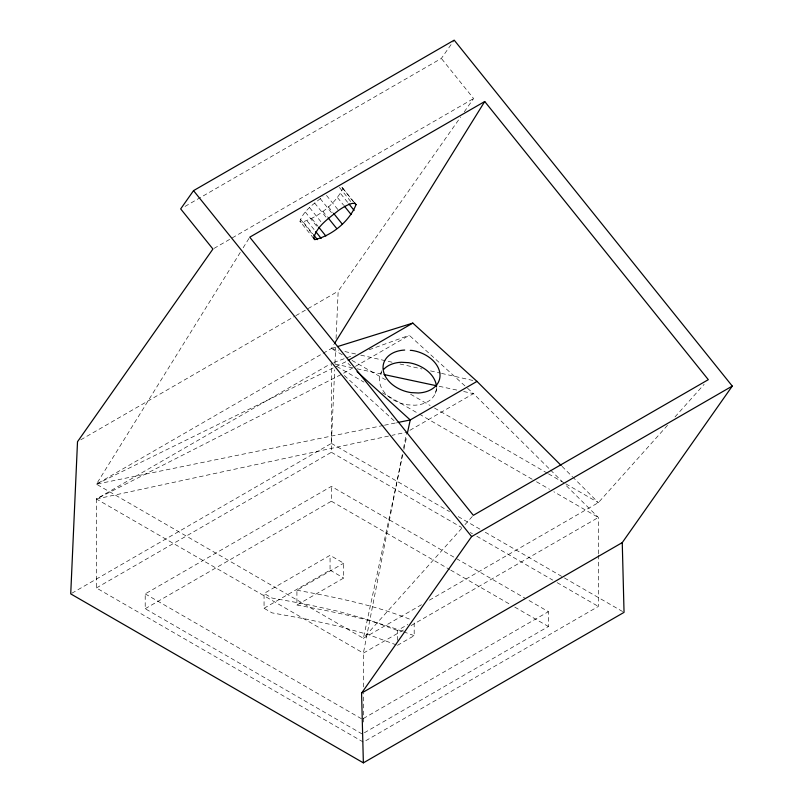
<?xml version="1.0" encoding="UTF-8"?>
<svg xmlns="http://www.w3.org/2000/svg" width="803" height="803" viewBox="0 0 803 803"><rect width="100%" height="100%" fill="white"/><g stroke="black" fill="none" stroke-linecap="round" stroke-linejoin="round"><path stroke-width="0.6" stroke-dasharray="4.01 3.01" d="M598.365 555.064L598.355 606.436L363.368 742.092L96.4 587.957L96.41 498.994L330.314 363.95M362.213 734.012L145.202 608.714L145.202 593.889L331.388 486.397L525.614 598.536M396.28 644.869L369.019 634.812L338.605 626.24L306.254 619.103L272.046 612.87L264.057 608.262L264.057 593.427L330.063 555.325L343.704 563.204L343.704 578.03L296.919 605.04L296.919 590.215L343.704 563.204M264.057 608.262L330.063 570.15L330.063 555.325M145.202 608.714L331.388 501.223L331.388 486.397M96.4 587.957L331.388 452.29L331.398 363.327M363.368 722.048L363.368 693.22M363.368 686.956L363.378 653.13L402.594 453.033M397.445 640.392L397.445 630.506L407.904 624.463M397.445 645.331L414.187 635.665L414.187 620.839M364.371 732.758L548.399 626.521L548.409 611.685L526.708 599.158M598.365 553.809L598.365 517.473L565.583 484.972M71.808 593.266L331.388 443.397L334.67 369.802M334.951 363.558L335.674 347.348M336.066 338.615L338.173 291.208L460.641 116.987M313.672 238.391L299.951 221.327C303.454 210.376 314.445 203.55 322.957 196.514M350.76 201.523L339.418 187.42L341.877 187.29L342.941 188.364C335.152 204.293 318.048 217.583 301.015 222.391L299.951 221.327M403.558 448.124L406.689 432.165L391.974 435.336M402.855 454.307L363.378 638.295L96.41 484.169L240.488 252.092M403.909 449.399L406.81 435.899M380.602 374.128L381.566 370.795M435.356 393.34L436.962 387.799M243.128 247.836L249.743 237.186M383.262 425.47L96.41 484.169L331.398 348.502L334.038 344.236M185.031 206.411L441.359 58.418L453.484 41.164M464.244 111.858L473.609 98.538L441.359 58.418M461.665 528.374L363.378 638.295L422.93 603.916M464.997 524.65L473.328 515.335M667.504 425.319L598.365 502.638L428.35 600.795M675.002 416.928L704.151 384.326M214.02 248.408L473.609 98.538M80.762 439.823L294.731 316.292M295.815 315.669L338.173 291.208M343.574 373.234L354.344 367.011M355.428 366.399L409.269 335.303L465.208 386.123M409.911 430.308L473.459 393.621L549.643 469.153M403.437 629.994L363.378 653.13L96.41 498.994L341.385 374.419M411.026 625.617L598.365 517.473L553.869 491.777M363.297 718.555L548.409 611.685M96.41 484.169L346.043 361.641L350.63 365.807M333.757 362.474L352.637 355.679M369.159 349.737L409.269 335.303M342.249 354.765L331.398 348.502L334.992 347.378M96.41 498.994L390.74 435.597M384.486 425.219L396.742 422.719M296.919 590.215C335.443 597.241 374.158 604.96 410.654 619.545M296.919 605.04C332.532 611.675 368.447 618.4 402.413 631.349M335.072 364.11L352.216 367.764M357.114 368.808L382.83 374.288M439.171 386.303L458.764 390.479M463.662 391.523L473.459 393.621L466.121 386.956M331.398 348.502L338.736 350.158M344.858 351.543L355.87 354.033M360.758 355.137L392.577 362.324M399.914 363.98L421.936 368.958M430.508 370.896L440.295 373.114M441.52 373.385L475.777 381.124M403.588 631.78L414.187 635.665M397.445 630.506L369.019 619.986L338.605 611.414L306.254 604.268L272.046 598.044L264.057 593.427M352.015 360.406L385.661 379.829M410.614 394.243L430.147 405.515M434.493 408.024L547.355 473.188M548.439 473.82L564.72 483.215M565.804 483.848L598.365 502.638L573.563 477.865M336.818 366.459L363.95 382.118M382.399 392.777L418.212 413.455M419.296 414.077L532.168 479.25M536.504 481.75L549.523 489.268M331.388 443.397L449.539 511.611M458.212 516.61L480.967 529.759M485.303 532.259L563.345 577.317M564.429 577.949L624.041 612.368M331.388 452.29L461.625 527.481M470.307 532.499L472.475 533.744M476.811 536.253L552.785 580.117M557.121 582.627L598.355 606.436M331.388 501.223L449.66 569.508M450.744 570.14L510.427 604.589M514.763 607.098L548.399 626.521M330.063 570.15L343.704 578.03M145.202 593.889L362.213 719.187M344.336 375.523L396.602 423M550.527 470.036L562.04 481.459M562.04 466.362L572.669 476.982M342.941 188.364L354.484 202.727M341.877 187.29L353.31 201.513M340.703 193.724L348.151 202.988M337.561 197.648L343.584 205.146M326.51 195.42L338.555 210.396M328.256 206.662L332.874 212.414M320.156 198.542L333.004 214.531M322.736 211.149L327.383 216.93M314.635 203.018L327.594 219.139M309.577 207.626L322.665 223.907M311.815 218.546L318.048 226.305M305.331 212.042L318.57 228.504M307.158 220.955L314.947 230.642M303.474 222.27L312.779 233.844M300.342 219.129L313.913 236.012M436.471 388.04A29.059 20.748 16.2 0 1 414.81 405.204L407.422 404.812A29.059 20.748 16.2 0 1 381.586 372.17"/><path stroke-width="1.2" d="M356.03 204.645C349.556 221.176 332.101 235.53 314.866 239.625L313.672 238.391C316.713 225.944 329.15 218.135 338.555 210.396A27.222 6.565 -40.1 0 1 352.266 203.41L354.826 203.41L356.03 204.645L354.484 202.727M407.332 433.449L410.233 419.959L477.002 381.405L561.156 465.469M334.7 343.172L484.731 101.519L708.316 379.668L473.328 515.335L249.743 237.186L484.731 101.519M193.533 190.642L180.685 208.91L212.936 249.03L77.51 441.71L70.724 593.889L363.368 762.85L624.041 612.368L622.255 542.607L732.276 386.082L454.197 40.15L193.533 190.642L471.612 536.585L361.581 693.109L363.368 762.85M348.201 360.406L412.812 323.097L477.002 381.405M471.612 536.585L732.276 386.082M361.581 693.109L622.255 542.607M337.38 346.625L412.812 323.097M397.967 422.468L410.233 419.959L357.044 371.638M410.283 350.359L412.08 350.449A29.059 20.748 16.2 0 1 439.843 373.044A29.059 20.748 16.2 0 1 418.353 392.998L410.955 392.597A29.059 20.748 16.2 0 1 383.202 370.012A29.059 20.748 16.2 0 1 404.692 350.058M384.055 374.549L436.722 385.781M348.893 203.912L354.113 210.396M344.336 206.09L351.122 214.521M333.636 213.367L342.108 223.896M328.156 217.894L336.688 228.504M318.831 227.279L325.847 236.012M315.72 231.615L321.17 238.391M313.551 234.807L317.426 239.625M313.331 237.708L314.866 239.625M383.583 369.47A29.059 20.748 16.2 0 1 401.149 362.263L408.546 362.665A29.059 20.748 16.2 0 1 436.461 386.936"/></g></svg>
